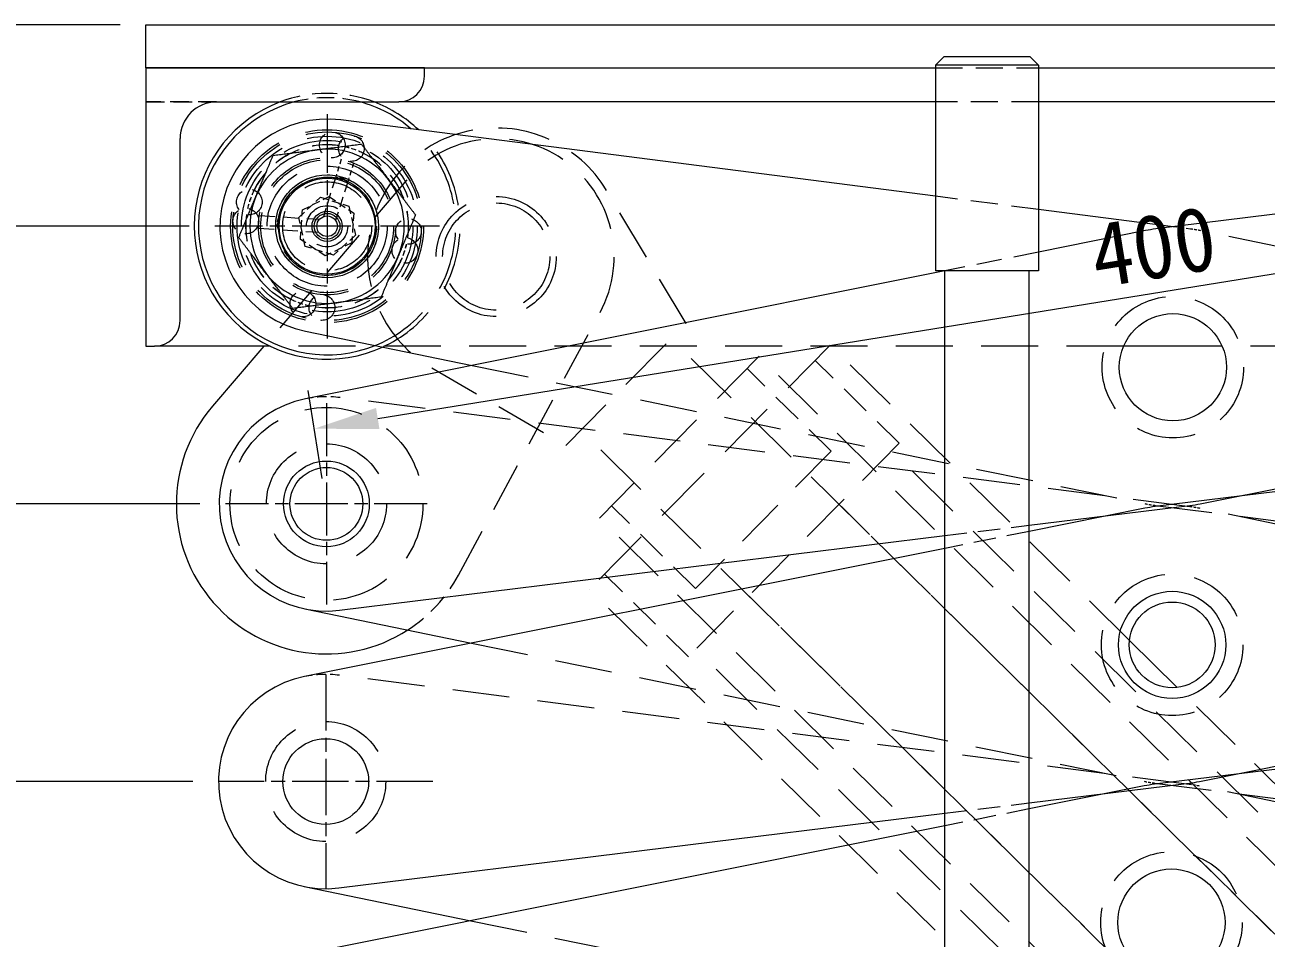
# Model space of a CAD drawing. Header units: millimetres. Extents: x 36 to 2484, y 36 to 1746.
# Drawn here: x 300.5 to 590.1, y 548.6 to 761.7 of the extents above; entities that cross this region are included whole.
import ezdxf

# ---------------------------------------------------------------- set-up
doc = ezdxf.new("R2010")
doc.units = ezdxf.units.MM
doc.header["$LTSCALE"] = 6
doc.linetypes.add('CHAIN', pattern=[0.3543, 0.2362, -0.0295, 0.0591, -0.0295])
doc.linetypes.add('HIDDEN', pattern=[9.525, 6.35, -3.175])
doc.layers.add('가는실선_A4', color=7, linetype='Continuous', lineweight=5)
doc.layers.add('굵은실선_A3', color=7, linetype='Continuous', lineweight=18)
doc.layers.add('가는실선중심선_A3', color=1, linetype='Continuous', lineweight=5, true_color=0xff0000)
doc.layers.add('가는파선_A3', color=7, linetype='HIDDEN', lineweight=13, true_color=0x008000)
doc.styles.add('치수문자_A3(2.5)', font='')
doc.styles.get('치수문자_A3(2.5)').set_extended_font_data('GulimChe')
doc.dimstyles.new('치수_A3(2.5)', dxfattribs={"dimscale": 6, "dimtxt": 2.5, "dimasz": 2.5, "dimexe": 1.5, "dimexo": 1, "dimgap": 0.5, "dimtad": 1, "dimtoh": 1, "dimdec": 1, "dimrnd": 1e-08, "dimdsep": 46, "dimtxsty": '치수문자_A3(2.5)', "dimcen": 0.09, "dimdle": 10, "dimclrd": 8, "dimclre": 8, "dimclrt": 7, "dimadec": 1, "dimazin": 2, "dimtfac": 0.8, "dimtmove": 0, "dimatfit": 3, "dimfxl": 1, "dimtolj": 1, "dimtzin": 0, "dimlwd": -1, "dimlwe": -1, "dimarcsym": 0})

# ---------------------------------------------------------------- blocks, each defined once
blk = doc.blocks.new('*D24')
at = {"layer": 'Defpoints', "color": 0, "transparency": 16777216}
for p in [(344.83, 714.74), (287.36, 649.96), (347.36, 649.96)]:
    blk.add_point(p, dxfattribs=at)
at = {"layer": '가는실선_A4', "color": 8, "transparency": 16777216}
for p, q in [((338.83, 714.74), (278.36, 714.74)), ((287.36, 699.74), (287.36, 664.96)), ((341.36, 649.96), (278.36, 649.96))]:
    blk.add_line(p, q, dxfattribs=at)
for points in [[(284.86, 699.74), (289.86, 699.74), (287.36, 714.74)], [(284.86, 664.96), (289.86, 664.96), (287.36, 649.96)]]:
    blk.add_solid(points, dxfattribs=at)
at = {"layer": '가는실선_A4', "color": 7, "transparency": 16777216, "insert": (276.67, 682.35), "char_height": 15, "attachment_point": 5, "rotation": 90, "style": '치수문자_A3(2.5)'}
blk.add_mtext('\\A1;64.8', dxfattribs=at)
blk = doc.blocks.new('*D25')
at = {"layer": 'Defpoints', "color": 0, "transparency": 16777216}
for p in [(347.36, 649.96), (287.36, 585.17), (345.69, 585.17)]:
    blk.add_point(p, dxfattribs=at)
at = {"layer": '가는실선_A4', "color": 8, "transparency": 16777216}
for p, q in [((341.36, 649.96), (278.36, 649.96)), ((287.36, 634.96), (287.36, 600.17)), ((339.69, 585.17), (278.36, 585.17))]:
    blk.add_line(p, q, dxfattribs=at)
for points in [[(284.86, 634.96), (289.86, 634.96), (287.36, 649.96)], [(284.86, 600.17), (289.86, 600.17), (287.36, 585.17)]]:
    blk.add_solid(points, dxfattribs=at)
at = {"layer": '가는실선_A4', "color": 7, "transparency": 16777216, "insert": (276.67, 617.56), "char_height": 15, "attachment_point": 5, "rotation": 90, "style": '치수문자_A3(2.5)'}
blk.add_mtext('\\A1;64.8', dxfattribs=at)
blk = doc.blocks.new('*D26')
at = {"layer": 'Defpoints', "color": 0, "transparency": 16777216}
for p in [(345.69, 585.17), (287.36, 520.39), (345.53, 520.39)]:
    blk.add_point(p, dxfattribs=at)
at = {"layer": '가는실선_A4', "color": 8, "transparency": 16777216}
for p, q in [((339.69, 585.17), (278.36, 585.17)), ((287.36, 570.17), (287.36, 535.39)), ((339.53, 520.39), (278.36, 520.39))]:
    blk.add_line(p, q, dxfattribs=at)
for points in [[(284.86, 570.17), (289.86, 570.17), (287.36, 585.17)], [(284.86, 535.39), (289.86, 535.39), (287.36, 520.39)]]:
    blk.add_solid(points, dxfattribs=at)
at = {"layer": '가는실선_A4', "color": 7, "transparency": 16777216, "insert": (276.67, 552.78), "char_height": 15, "attachment_point": 5, "rotation": 90, "style": '치수문자_A3(2.5)'}
blk.add_mtext('\\A1;64.8', dxfattribs=at)
blk = doc.blocks.new('*D28')
at = {"layer": 'Defpoints', "color": 0, "transparency": 16777216}
for p in [(328.74, 761.74), (183.57, 349.82), (289.92, 349.82)]:
    blk.add_point(p, dxfattribs=at)
at = {"layer": '가는실선_A4', "color": 8, "transparency": 16777216}
for p, q in [((322.74, 761.74), (174.57, 761.74)), ((183.57, 746.74), (183.57, 364.82)), ((283.92, 349.82), (174.57, 349.82))]:
    blk.add_line(p, q, dxfattribs=at)
for points in [[(181.07, 746.74), (186.07, 746.74), (183.57, 761.74)], [(181.07, 364.82), (186.07, 364.82), (183.57, 349.82)]]:
    blk.add_solid(points, dxfattribs=at)
at = {"layer": '가는실선_A4', "color": 7, "transparency": 16777216, "insert": (172.87, 555.78), "char_height": 15, "attachment_point": 5, "rotation": 90, "style": '치수문자_A3(2.5)'}
blk.add_mtext('\\A1;411.9', dxfattribs=at)
blk = doc.blocks.new('*D29')
at = {"layer": 'Defpoints', "color": 0, "transparency": 16777216}
for p in [(762.9, 731.28), (765.74, 713.74), (370.86, 649.96)]:
    blk.add_point(p, dxfattribs=at)
at = {"layer": '가는실선_A4', "color": 8, "transparency": 16777216}
for p, q in [((764.78, 719.66), (761.47, 740.17)), ((382.83, 669.89), (748.1, 728.89)), ((369.9, 655.88), (366.59, 676.38))]:
    blk.add_line(p, q, dxfattribs=at)
for points in [[(747.7, 731.36), (748.49, 726.42), (762.9, 731.28)], [(382.43, 672.36), (383.23, 667.42), (368.02, 667.5)]]:
    blk.add_solid(points, dxfattribs=at)
at = {"layer": '가는실선_A4', "color": 7, "transparency": 16777216, "insert": (563.76, 709.94), "char_height": 15, "attachment_point": 5, "rotation": 9.1756, "style": '치수문자_A3(2.5)'}
blk.add_mtext('\\A1;400', dxfattribs=at)

msp = doc.modelspace()

# ---------------------------------------------------------------- linework, layer by layer
at = {"layer": '가는실선중심선_A3', "linetype": 'CHAIN', "ltscale": 9.700047}
for p, q in [((371.02, 740.929), (371.02, 688.553)), ((397.208, 714.741), (344.832, 714.741))]:
    msp.add_line(p, q, dxfattribs=at)
at = {"layer": '가는실선중심선_A3', "linetype": 'CHAIN', "ltscale": 8.704358}
for p, q in [((370.856, 673.457), (370.856, 626.457)), ((394.356, 649.957), (347.356, 649.957))]:
    msp.add_line(p, q, dxfattribs=at)
at = {"layer": '가는실선중심선_A3', "linetype": 'CHAIN', "ltscale": 9.259962}
for p, q in [((370.692, 610.172), (370.692, 560.172)), ((395.692, 585.172), (345.692, 585.172))]:
    msp.add_line(p, q, dxfattribs=at)
at = {"layer": '가는파선_A3', "ltscale": 0.165234}
for p, q in [((512.917, 751.741), (536.917, 751.741)), ((536.917, 743.741), (512.917, 743.741))]:
    msp.add_line(p, q, dxfattribs=at)
at = {"layer": '가는파선_A3', "ltscale": 0.113567}
for p, q in [((345.237, 743.741), (328.737, 743.741)), ((328.737, 743.741), (345.237, 743.741))]:
    msp.add_line(p, q, dxfattribs=at)
at = {"layer": '가는파선_A3', "ltscale": 0.031786}
for p, q in [((374.327, 730.396), (372.95, 725.977)), ((377.191, 729.503), (375.814, 725.084))]:
    msp.add_line(p, q, dxfattribs=at)
at = {"layer": '가는파선_A3', "ltscale": 0.298361}
msp.add_line((389.595, 725.572), (356.294, 686.741), dxfattribs=at)
at = {"layer": '가는파선_A3', "ltscale": 0.064844}
for p, q in [((372.95, 725.977), (370.145, 716.976)), ((375.814, 725.084), (373.009, 716.084))]:
    msp.add_line(p, q, dxfattribs=at)
at = {"layer": '가는파선_A3', "ltscale": 0.047628}
for p, q in [((364.405, 716.802), (369.498, 721.5)), ((365.253, 718.58), (371.461, 721.655)), ((369.498, 721.5), (376.112, 719.439)), ((371.461, 721.655), (377.228, 717.816)), ((364.811, 711.666), (365.253, 718.58)), ((376.112, 719.439), (377.634, 712.68)), ((365.928, 710.044), (364.405, 716.802)), ((377.228, 717.816), (376.787, 710.902)), ((377.634, 712.68), (372.542, 707.982)), ((370.579, 707.827), (364.811, 711.666)), ((372.542, 707.982), (365.928, 710.044)), ((376.787, 710.902), (370.579, 707.827))]:
    msp.add_line(p, q, dxfattribs=at)
at = {"layer": '가는파선_A3', "ltscale": 0.316204}
for p, q in [((454.77, 692.058), (436.214, 723.072)), ((395.415, 681.72), (426.677, 663.583))]:
    msp.add_line(p, q, dxfattribs=at)
at = {"layer": '가는파선_A3', "ltscale": 0.166591}
msp.add_line((536.917, 718.645), (512.917, 721.727), dxfattribs=at)
at = {"layer": '가는파선_A3', "ltscale": 0.096731}
for p, q in [((355.218, 717.253), (369.246, 716.358)), ((355.027, 714.259), (369.055, 713.364))]:
    msp.add_line(p, q, dxfattribs=at)
at = {"layer": '가는파선_A3', "ltscale": 0.028071}
msp.add_line((572.436, 714.084), (568.38, 714.605), dxfattribs=at)
at = {"layer": '가는파선_A3', "ltscale": 0.350336}
for p, q in [((731.733, 681.435), (574.84, 713.684)), ((404.86, 682.263), (561.753, 650.015)), ((404.696, 617.479), (561.589, 585.23)), ((731.405, 551.866), (574.512, 584.114)), ((404.531, 552.694), (561.425, 520.445))]:
    msp.add_line(p, q, dxfattribs=at)
at = {"layer": '가는파선_A3', "ltscale": 0.153206}
msp.add_line((536.917, 708.71), (515.096, 704.34), dxfattribs=at)
at = {"layer": '가는파선_A3', "ltscale": 0.304449}
msp.add_line((401.668, 633.355), (434.68, 694.625), dxfattribs=at)
at = {"layer": '가는파선_A3', "ltscale": 0.349956}
for p, q in [((426.677, 663.583), (454.77, 692.058)), ((702.022, 465.677), (502.702, 662.328)), ((682.612, 460.243), (483.292, 656.894)), ((661.543, 438.887), (462.223, 635.538)), ((656.37, 419.406), (457.05, 616.057))]:
    msp.add_line(p, q, dxfattribs=at)
at = {"layer": '가는파선_A3', "ltscale": 0.348343}
msp.add_line((556.794, 686.741), (357.716, 686.741), dxfattribs=at)
at = {"layer": '가는파선_A3', "ltscale": 0.366473}
msp.add_line((488.393, 686.981), (432.207, 630.032), dxfattribs=at)
at = {"layer": '가는파선_A3', "ltscale": 0.344124}
for p, q in [((661.257, 481.313), (451.259, 688.498)), ((640.187, 459.957), (430.189, 667.143))]:
    msp.add_line(p, q, dxfattribs=at)
at = {"layer": '가는파선_A3', "ltscale": 0.343121}
msp.add_line((558.188, 618.12), (488.393, 686.981), dxfattribs=at)
at = {"layer": '가는파선_A3', "ltscale": 0.346904}
msp.add_line((758.23, 686.741), (579.799, 686.741), dxfattribs=at)
at = {"layer": '가는파선_A3', "ltscale": 0.364183}
msp.add_line((471.793, 684.394), (434.57, 646.666), dxfattribs=at)
at = {"layer": '가는파선_A3', "ltscale": 0.335375}
for p, q in [((676.452, 482.476), (471.793, 684.394)), ((639.229, 444.747), (434.57, 646.666))]:
    msp.add_line(p, q, dxfattribs=at)
at = {"layer": '가는파선_A3', "ltscale": 0.189345}
for p, q in [((504.457, 664.108), (484.881, 683.421)), ((488.56, 662.233), (468.984, 681.547)), ((456.955, 630.199), (437.379, 649.513)), ((455.295, 614.278), (435.719, 633.591))]:
    msp.add_line(p, q, dxfattribs=at)
at = {"layer": '가는파선_A3', "ltscale": 0.34971}
for p, q in [((572.272, 649.3), (374.04, 674.753)), ((564.158, 649.614), (762.389, 624.16)), ((572.107, 584.515), (373.876, 609.969))]:
    msp.add_line(p, q, dxfattribs=at)
at = {"layer": '가는파선_A3', "ltscale": 0.320664}
msp.add_line((504.457, 664.108), (455.295, 614.278), dxfattribs=at)
at = {"layer": '가는파선_A3', "ltscale": 0.309212}
msp.add_line((488.56, 662.233), (456.955, 630.199), dxfattribs=at)
at = {"layer": '가는파선_A3', "ltscale": 0.350288}
msp.add_line((731.548, 616.646), (574.678, 648.899), dxfattribs=at)
at = {"layer": '가는파선_A3', "ltscale": 0.136233}
for p, q in [((515.096, 642.546), (534.738, 644.967)), ((515.096, 577.782), (534.738, 580.203))]:
    msp.add_line(p, q, dxfattribs=at)
at = {"layer": '가는파선_A3', "ltscale": 0.137896}
for p, q in [((534.738, 643.522), (515.096, 639.588)), ((534.738, 578.77), (515.096, 574.837))]:
    msp.add_line(p, q, dxfattribs=at)
at = {"layer": '가는파선_A3', "ltscale": 0.330381}
msp.add_line((566.615, 497.424), (432.207, 630.032), dxfattribs=at)
at = {"layer": '가는파선_A3', "ltscale": 0.332161}
msp.add_line((717.967, 460.481), (569.322, 607.136), dxfattribs=at)
at = {"layer": '가는파선_A3', "ltscale": 0.34922}
msp.add_line((563.995, 584.829), (761.951, 559.422), dxfattribs=at)
at = {"layer": '가는파선_A3', "ltscale": 0.353385}
for centre in [(371.02, 714.741), (370.856, 649.957)]:
    msp.add_circle(centre, 22.5, dxfattribs=at)
at = {"layer": '가는파선_A3', "ltscale": 0.345532}
msp.add_circle((371.02, 714.741), 22, dxfattribs=at)
at = {"layer": '가는파선_A3', "ltscale": 0.329826}
msp.add_circle((371.02, 714.741), 21, dxfattribs=at)
at = {"layer": '가는파선_A3', "ltscale": 0.129753}
for centre in [(372.23, 733.703), (376.672, 732.881), (352.88, 720.394), (352.058, 715.951), (389.981, 713.532), (389.16, 709.089), (365.367, 696.602), (369.81, 695.78)]:
    msp.add_circle(centre, 3, dxfattribs=at)
at = {"layer": '가는파선_A3', "ltscale": 0.366473}
msp.add_circle((371.02, 714.741), 20, dxfattribs=at)
at = {"layer": '가는파선_A3', "ltscale": 0.351814}
msp.add_circle((371.02, 714.741), 16, dxfattribs=at)
at = {"layer": '가는파선_A3', "ltscale": 0.34082}
msp.add_circle((371.02, 714.741), 15.5, dxfattribs=at)
at = {"layer": '가는파선_A3', "ltscale": 0.384797}
for centre in [(371.02, 714.741), (410.47, 707.669), (370.856, 649.957), (370.692, 585.172)]:
    msp.add_circle(centre, 14, dxfattribs=at)
at = {"layer": '가는파선_A3', "ltscale": 0.32982}
msp.add_circle((371.02, 714.741), 12, dxfattribs=at)
at = {"layer": '가는파선_A3', "ltscale": 0.316083}
msp.add_circle((371.02, 714.741), 11.5, dxfattribs=at)
at = {"layer": '가는파선_A3', "ltscale": 0.380253}
msp.add_circle((371.02, 714.741), 10.376, dxfattribs=at)
at = {"layer": '가는파선_A3', "ltscale": 0.263861}
msp.add_circle((371.02, 714.741), 4.8, dxfattribs=at)
at = {"layer": '가는파선_A3', "ltscale": 0.343569}
msp.add_circle((410.47, 707.669), 12.5, dxfattribs=at)
at = {"layer": '가는파선_A3', "ltscale": 0.362809}
for centre in [(568.297, 681.849), (568.132, 617.065), (567.968, 552.28)]:
    msp.add_circle(centre, 16.5, dxfattribs=at)
at = {"layer": '가는파선_A3', "ltscale": 0.15416}
msp.add_arc((371.02, 714.741), 31, 69.30646, 110.69354, dxfattribs=at)
at = {"layer": '가는파선_A3', "ltscale": 0.106921}
msp.add_arc((371.02, 714.741), 30, 75.16489, 104.83511, dxfattribs=at)
at = {"layer": '가는파선_A3', "ltscale": 0.319117}
msp.add_arc((410.47, 707.669), 30, 30.89274, 239.87973, dxfattribs=at)
at = {"layer": '가는파선_A3', "ltscale": 0.357872}
msp.add_arc((371.02, 714.741), 30, 291.94227, 49.12584, dxfattribs=at)
at = {"layer": '가는파선_A3', "ltscale": 0.352811}
msp.add_arc((371.02, 714.741), 31, 294.63428, 46.43383, dxfattribs=at)
at = {"layer": '가는파선_A3', "ltscale": 0.164221}
for start, end in [(81.74622, 153.63884), (351.74622, 63.63884), (171.74622, 243.63884), (261.74622, 333.63884)]:
    msp.add_arc((371.02, 714.741), 19.01, start, end, dxfattribs=at)
at = {"layer": '가는파선_A3', "ltscale": 0.164027}
for start, end in [(81.751, 153.63407), (351.751, 63.63407), (171.751, 243.63407), (261.751, 333.63407)]:
    msp.add_arc((371.02, 714.741), 18.99, start, end, dxfattribs=at)
at = {"layer": '가는파선_A3', "ltscale": 0.031082}
for start, end in [(63.63407, 77.29113), (153.63407, 167.29113), (333.63407, 347.29113), (243.63407, 257.29113)]:
    msp.add_arc((371.02, 714.741), 18.99, start, end, dxfattribs=at)
at = {"layer": '가는파선_A3', "ltscale": 0.031115}
for start, end in [(63.63884, 77.2959), (153.63884, 167.2959), (333.63884, 347.2959), (243.63884, 257.2959)]:
    msp.add_arc((371.02, 714.741), 19.01, start, end, dxfattribs=at)
at = {"layer": '가는파선_A3', "ltscale": 0.352098}
msp.add_arc((410.47, 707.669), 27.5, 331.68469, 139.38341, dxfattribs=at)
at = {"layer": '가는파선_A3', "ltscale": 0.300173}
msp.add_arc((371.02, 714.741), 11.4, 80.25337, 65.13169, dxfattribs=at)
at = {"layer": '가는파선_A3', "ltscale": 0.020627}
msp.add_arc((371.02, 714.741), 11.4, 65.13169, 80.25337, dxfattribs=at)
at = {"layer": '가는파선_A3', "ltscale": 0.016696}
for centre, start, end in [((568.297, 681.849), 78.38496, 82.68315), ((568.297, 681.849), 258.38496, 262.68315), ((567.968, 552.28), 78.38496, 82.68315)]:
    msp.add_arc(centre, 32.5, start, end, dxfattribs=at)
at = {"layer": '가는파선_A3', "ltscale": 0.055934}
for centre in [(370.856, 649.957), (370.692, 585.172)]:
    msp.add_arc(centre, 25, 82.68315, 101.32473, dxfattribs=at)
at = {"layer": '가는파선_A3', "ltscale": 0.016707}
for start, end in [(78.38195, 82.68315), (258.38496, 262.68616)]:
    msp.add_arc((568.132, 617.065), 32.5, start, end, dxfattribs=at)
at = {"layer": '가는파선_A3', "ltscale": 0.121451}
msp.add_arc((370.856, 649.957), 35, 302.80027, 331.68469, dxfattribs=at)
at = {"layer": '가는파선_A3', "ltscale": 0.016455}
for points, knots in [([(374.509, 725.938), (374.452, 725.955), (374.396, 725.971), (374.258, 726.004), (374.177, 726.019), (373.932, 726.053), (373.775, 726.06), (373.483, 726.054), (373.351, 726.041), (373.131, 726.012), (373.045, 725.996), (372.966, 725.98), (372.95, 725.977), (372.95, 725.977)], [0, 0, 0, 0, 0.01769458, 0.01769458, 0.04283287, 0.04283287, 0.09480479, 0.09480479, 0.14857016, 0.14857016, 0.20501592, 0.20501592, 0.24089098, 0.24089098, 0.24089098, 0.24089098]), ([(375.814, 725.084), (375.814, 725.084), (375.813, 725.085), (375.805, 725.093), (375.774, 725.127), (375.657, 725.242), (375.564, 725.329), (375.33, 725.518), (375.19, 725.619), (374.942, 725.76), (374.849, 725.807), (374.692, 725.874), (374.632, 725.897), (374.55, 725.924), (374.53, 725.931), (374.509, 725.938)], [0.72257544, 0.72257544, 0.72257544, 0.72257544, 0.73027321, 0.73027321, 0.78327828, 0.78327828, 0.8451154, 0.8451154, 0.90495079, 0.90495079, 0.93739554, 0.93739554, 0.95677641, 0.95677641, 0.96334644, 0.96334644, 0.96334644, 0.96334644])]:
    msp.add_open_spline(points, degree=3, knots=knots, dxfattribs=at)
at = {"layer": '가는파선_A3', "ltscale": 0.03301}
msp.add_open_spline([(359.837, 716.958), (359.837, 716.958), (359.836, 716.955), (359.82, 716.93), (359.788, 716.881), (359.693, 716.717), (359.626, 716.594), (359.495, 716.301), (359.432, 716.131), (359.366, 715.861), (359.349, 715.775), (359.328, 715.627), (359.322, 715.568), (359.313, 715.45), (359.311, 715.392), (359.311, 715.256), (359.314, 715.178), (359.333, 714.951), (359.359, 714.807), (359.425, 714.531), (359.467, 714.402), (359.55, 714.179), (359.589, 714.089), (359.635, 713.987), (359.646, 713.964), (359.646, 713.964)], degree=3, knots=[0.24089098, 0.24089098, 0.24089098, 0.24089098, 0.25749883, 0.25749883, 0.31143832, 0.31143832, 0.37402727, 0.37402727, 0.43474361, 0.43474361, 0.46166615, 0.46166615, 0.47974886, 0.47974886, 0.49714195, 0.49714195, 0.52076302, 0.52076302, 0.56809384, 0.56809384, 0.6205049, 0.6205049, 0.67723035, 0.67723035, 0.72257544, 0.72257544, 0.72257544, 0.72257544], dxfattribs=at)
at = {"layer": '굵은실선_A3'}
for p, q in [((328.737, 761.741), (798.737, 761.741)), ((328.737, 751.741), (328.737, 761.741)), ((514.917, 754.341), (512.917, 752.341)), ((514.917, 754.341), (534.917, 754.341)), ((534.917, 754.341), (536.917, 752.341)), ((393.737, 751.741), (328.737, 751.741)), ((328.737, 751.741), (328.737, 686.741)), ((328.737, 751.741), (512.917, 751.741)), ((393.737, 749.741), (393.737, 751.741)), ((536.917, 752.341), (512.917, 752.341)), ((512.917, 752.341), (512.917, 704.341)), ((536.917, 752.341), (536.917, 704.341)), ((536.917, 751.741), (642.917, 751.741)), ((345.237, 743.741), (387.737, 743.741)), ((512.917, 743.741), (387.737, 743.741)), ((642.917, 743.741), (536.917, 743.741)), ((512.917, 721.727), (374.204, 739.538)), ((336.737, 692.741), (336.737, 735.241)), ((642.917, 723.792), (564.321, 714.105)), ((568.38, 714.605), (536.917, 718.645)), ((561.915, 713.716), (536.917, 708.71)), ((515.096, 704.34), (365.947, 674.47)), ((536.917, 704.341), (512.917, 704.341)), ((515.096, 479.819), (515.096, 704.341)), ((534.738, 479.819), (534.738, 704.341)), ((365.986, 690.253), (404.86, 682.263)), ((328.737, 686.741), (330.737, 686.741)), ((357.716, 686.741), (330.737, 686.741)), ((356.294, 686.741), (344.288, 672.742)), ((579.799, 686.741), (556.794, 686.741)), ((574.679, 649.982), (645.096, 664.084)), ((645.096, 659.297), (564.157, 649.32)), ((534.738, 644.967), (572.272, 649.593)), ((561.75, 648.932), (534.738, 643.522)), ((373.914, 625.145), (515.096, 642.546)), ((515.096, 639.588), (365.782, 609.685)), ((365.822, 625.469), (404.696, 617.479)), ((569.322, 607.136), (558.188, 618.12)), ((574.514, 585.197), (645.096, 599.333)), ((645.096, 594.532), (563.993, 584.536)), ((534.738, 580.203), (572.108, 584.809)), ((561.586, 584.147), (534.738, 578.77)), ((373.75, 560.36), (515.096, 577.782)), ((515.096, 574.837), (365.618, 544.901)), ((365.658, 560.684), (404.531, 552.694))]:
    msp.add_line(p, q, dxfattribs=at)
for centre, radius in [((371.02, 714.741), 12), ((371.02, 714.741), 11.188), ((371.02, 714.741), 3.52), ((371.02, 714.741), 3), ((371.02, 714.741), 2.4), ((568.297, 681.849), 12.5), ((370.856, 649.957), 10), ((370.856, 649.957), 8.5), ((568.132, 617.065), 12.5), ((568.132, 617.065), 10), ((370.692, 585.172), 10), ((567.968, 552.28), 12.5)]:
    msp.add_circle(centre, radius, dxfattribs=at)
for centre, radius, start, end in [((387.737, 749.741), 6, 270, 0), ((345.237, 735.241), 8.5, 90, 180), ((371.02, 714.741), 31, 110.69354, 294.63428), ((371.02, 714.741), 30, 104.83511, 291.94227), ((371.02, 714.741), 30, 49.12584, 75.16489), ((371.02, 714.741), 31, 46.43383, 69.30646), ((371.02, 714.741), 25, 82.68315, 258.38496), ((371.02, 714.741), 18, 97.31762, 157.31762), ((371.02, 714.741), 18, 37.31762, 97.31762), ((371.02, 714.741), 18, 337.31762, 37.31762), ((371.02, 714.741), 18, 157.31762, 217.31762), ((568.297, 681.849), 32.5, 97.02654, 101.32473), ((371.02, 714.741), 18, 277.31762, 337.31762), ((371.02, 714.741), 18, 217.31762, 277.31762), ((330.737, 692.741), 6, 270, 0), ((370.856, 649.957), 35, 139.38341, 302.80027), ((370.856, 649.957), 25, 101.32473, 277.02654), ((568.132, 617.065), 32.5, 97.02654, 101.32473), ((568.297, 681.849), 32.5, 277.02654, 281.32473), ((370.692, 585.172), 25, 101.32473, 277.02654), ((568.132, 617.065), 32.5, 277.02654, 281.32473), ((567.968, 552.28), 32.5, 97.02654, 101.32473)]:
    msp.add_arc(centre, radius, start, end, dxfattribs=at)
for points in [[(358.42, 731.271), (363.943, 731.98), (368.727, 732.595)], [(368.727, 732.595), (373.511, 733.209), (379.035, 733.918)], [(379.035, 733.918), (382.411, 729.489), (385.335, 725.654)], [(354.412, 721.683), (356.272, 726.133), (358.42, 731.271)], [(385.335, 725.654), (388.259, 721.818), (391.635, 717.389)], [(350.405, 712.094), (352.552, 717.232), (354.412, 721.683)], [(391.635, 717.389), (389.488, 712.25), (387.628, 707.8)], [(356.705, 703.829), (353.781, 707.665), (350.405, 712.094)], [(387.628, 707.8), (385.768, 703.35), (383.62, 698.212)], [(363.005, 695.564), (359.629, 699.993), (356.705, 703.829)], [(383.62, 698.212), (378.096, 697.502), (373.313, 696.888)], [(373.313, 696.888), (368.529, 696.274), (363.005, 695.564)]]:
    msp.add_rational_spline(points, [1, 1.0379548493, 1], degree=2, dxfattribs=at)

# ---------------------------------------------------------------- dimensions: what is measured, and where the dimension line sits
at = {"layer": '가는실선_A4', "color": 8, "true_color": 0x808080}
for base, p1, p2, angle, picture, middle in [((183.574, 349.819), (328.737, 761.741), (289.917, 349.819), 90, '*D28', (183.574, 555.78)), ((762.904, 731.284), (370.856, 649.957), (765.737, 713.741), 189.17563, '*D29', (565.463, 699.392)), ((287.356, 649.957), (344.832, 714.741), (347.356, 649.957), 90, '*D24', (287.356, 682.349)), ((287.356, 585.172), (347.356, 649.957), (345.692, 585.172), 90, '*D25', (287.356, 617.565)), ((287.356, 520.388), (345.692, 585.172), (345.527, 520.388), 90, '*D26', (287.356, 552.78))]:
    dim = msp.add_linear_dim(base=base, p1=p1, p2=p2, angle=angle, dimstyle='치수_A3(2.5)', override={"dimgap": 0.5, "dimtoh": 0, "dimdec": 1, "dimtol": 0, "dimlim": 0, "dimtp": 0, "dimtm": 0, "dimtdec": 2, "dimtofl": 0, "dimatfit": 1}, dxfattribs=at)
    dim.commit()
    dim.dimension.update_dxf_attribs({"geometry": picture, "text_midpoint": middle, "dimtype": 160})

doc.saveas('drawing.dxf')
